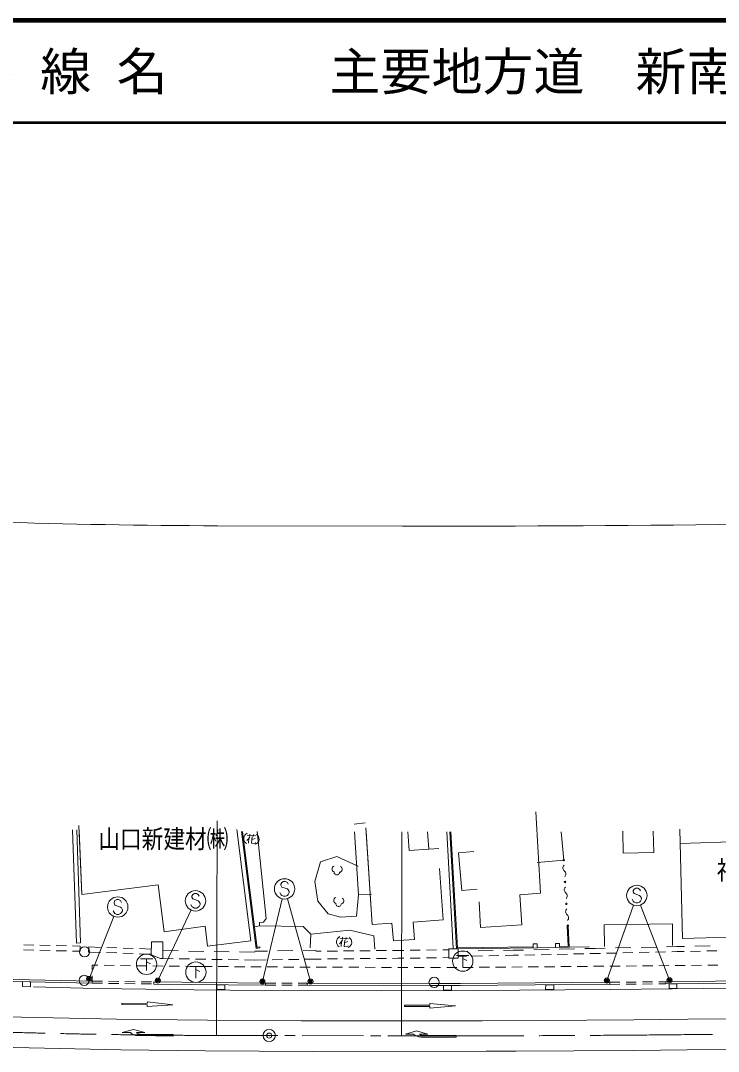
# Model space of a CAD drawing. Units: millimetres, scale not verified. Extents: x 40000 to 680000, y 20000 to 380000.
# Drawn here: x 185948 to 254367, y 278889 to 380000 of the extents above; entities that cross this region are included whole.
import ezdxf
from ezdxf.enums import TextEntityAlignment as Align

# ---------------------------------------------------------------- set-up
doc = ezdxf.new("R2010")
doc.units = ezdxf.units.MM
doc.header["$LTSCALE"] = 1000
doc.header["$PDMODE"] = 32
doc.header["$PDSIZE"] = 500
doc.linetypes.add('CHAIN', pattern=[18.5, 12, -1.5, 3.5, -1.5])
for name, color, linetype, lineweight in [('M-BGD', 7, 'Continuous', 13), ('M-BGD-EXST', 7, 'Continuous', 13), ('M-BMK', 2, 'Continuous', 13), ('M-BMK-SRVR', 3, 'Continuous', 13), ('M-STR-HTXT', 7, 'Continuous', 13), ('M-STR-STRC', 7, 'Continuous', 13), ('M-TTL', 2, 'Continuous', 140), ('M-TTL-LINE', 7, 'Continuous', 50), ('M-TTL-TXT', 7, 'Continuous', 13)]:
    doc.layers.add(name, color=color, linetype=linetype, lineweight=lineweight)
doc.styles.add('ＭＳ ゴシック', font='')
doc.styles.add('ＭＳ Ｐゴシック', font='')
doc.styles.get('ＭＳ ゴシック').set_extended_font_data('MS Gothic')
doc.styles.get('ＭＳ Ｐゴシック').set_extended_font_data('MS PGothic')

msp = doc.modelspace()

# ---------------------------------------------------------------- linework, layer by layer
at = {"layer": 'M-BGD'}
for p, q in [((205169, 280451), (205210, 301490)), ((218649, 301178), (219733, 301311)), ((191044, 300615), (191418, 289517)), ((191444, 300607), (191817, 289530)), ((209029, 288992), (207610, 300446)), ((209128, 289004), (207711, 300446)), ((210014, 291935), (209127, 300443)), ((218697, 300425), (219089, 294230)), ((223292, 280416), (223330, 300416)), ((223921, 300415), (224042, 298591)), ((225860, 300412), (225973, 298719)), ((228375, 288990), (227740, 300412)), ((228678, 288933), (228040, 300412)), ((228773, 289035), (228140, 300412)), ((239200, 297652), (238959, 300439)), ((245043, 298336), (245003, 300477)), ((248027, 298405), (247978, 300502)), ((250857, 289974), (250601, 300702)), ((208114, 299564), (208334, 299776)), ((208160, 300114), (209027, 300037)), ((208335, 299777), (208294, 299317)), ((208334, 299776), (208437, 299943)), ((208433, 300205), (208416, 300005)), ((208640, 299922), (208589, 299345)), ((208589, 299345), (208613, 299286)), ((208617, 299664), (208947, 299780)), ((208761, 299973), (208779, 300174)), ((208962, 299286), (208969, 299369)), ((250619, 299267), (258514, 299547)), ((208613, 299286), (208929, 299258)), ((208929, 299258), (208962, 299286)), ((225973, 298719), (224042, 298591)), ((225973, 298719), (226971, 298786)), ((228900, 298370), (230394, 298499)), ((229218, 294684), (228900, 298370)), ((245043, 298336), (248027, 298405)), ((214802, 295540), (215343, 297489)), ((215343, 297489), (216952, 298016)), ((216952, 298016), (218533, 297293)), ((218533, 297293), (219060, 297064)), ((236609, 297429), (239200, 297652)), ((227397, 291789), (227021, 296816)), ((215106, 293619), (214802, 295540)), ((219089, 294230), (220356, 294310)), ((229218, 294684), (230712, 294813)), ((216113, 292385), (215106, 293619)), ((219089, 294230), (218875, 292147)), ((231033, 291056), (230897, 293566)), ((217323, 292058), (216113, 292385)), ((208929, 291115), (209369, 291209)), ((209763, 291549), (209358, 291525)), ((209358, 291525), (209369, 291209)), ((209369, 291209), (213660, 291131)), ((210014, 291935), (209763, 291549)), ((218875, 292147), (217323, 292058)), ((227397, 291789), (224445, 291568)), ((239651, 291218), (239551, 291214)), ((239624, 289198), (239551, 291214)), ((239727, 289101), (239651, 291218)), ((243164, 291299), (249865, 291399)), ((243186, 289167), (243164, 291299)), ((249865, 291399), (249876, 289268)), ((213660, 291131), (214411, 290375)), ((214411, 290375), (214343, 289052)), ((214411, 290375), (218220, 290774)), ((218220, 290774), (220572, 290233)), ((220572, 290233), (220674, 288926)), ((266326, 290343), (250857, 289974)), ((187247, 289321), (186247, 289346)), ((188846, 289281), (187846, 289306)), ((190446, 289241), (189446, 289266)), ((191796, 289208), (191045, 289227)), ((191796, 289208), (191783, 288708)), ((217201, 289441), (217421, 289653)), ((217247, 289990), (218114, 289914)), ((217422, 289654), (217381, 289193)), ((217421, 289653), (217524, 289819)), ((217520, 290081), (217503, 289881)), ((217727, 289799), (217676, 289221)), ((217676, 289221), (217700, 289163)), ((217704, 289540), (218034, 289657)), ((217848, 289849), (217866, 290051)), ((218049, 289162), (218056, 289245)), ((238789, 289177), (239624, 289198)), ((251061, 289190), (250291, 289173)), ((253560, 289246), (252061, 289212)), ((187238, 288821), (186238, 288846)), ((188837, 288781), (187837, 288806)), ((190437, 288742), (189437, 288766)), ((191783, 288708), (191036, 288727)), ((192616, 288632), (192632, 289131)), ((193778, 288593), (192616, 288632)), ((193795, 289093), (192632, 289131)), ((195377, 288541), (194378, 288574)), ((195394, 289040), (194394, 289073)), ((196976, 288488), (195977, 288521)), ((196993, 288988), (195993, 289020)), ((198739, 288430), (197576, 288468)), ((198755, 288929), (197593, 288968)), ((201412, 288743), (199895, 288769)), ((203912, 288700), (202412, 288726)), ((206411, 288657), (204911, 288683)), ((208928, 288614), (207411, 288640)), ((210151, 288736), (208900, 288714)), ((209029, 288992), (209402, 289033)), ((209116, 289102), (209391, 289132)), ((209402, 289033), (209391, 289132)), ((212650, 288778), (211151, 288752)), ((214901, 288816), (213650, 288795)), ((215420, 288720), (214908, 288716)), ((217020, 288735), (216020, 288726)), ((218620, 288749), (217620, 288740)), ((217700, 289163), (218017, 289135)), ((218017, 289135), (218049, 289162)), ((220220, 288764), (219220, 288755)), ((221820, 288778), (220820, 288769)), ((222932, 288788), (222420, 288784)), ((223534, 288797), (222932, 288788)), ((225134, 288818), (224134, 288805)), ((226734, 288840), (225734, 288827)), ((227937, 288857), (227334, 288848)), ((228678, 288933), (236602, 289046)), ((228773, 289035), (236201, 289140)), ((229797, 288717), (228837, 288696)), ((229653, 288213), (228839, 288196)), ((231253, 288247), (230253, 288226)), ((232297, 288770), (230797, 288738)), ((232852, 288281), (231853, 288260)), ((234256, 288811), (233296, 288791)), ((234267, 288311), (233452, 288294)), ((235265, 288834), (234256, 288811)), ((234776, 288323), (234267, 288311)), ((236376, 288358), (235376, 288336)), ((237764, 288890), (236265, 288856)), ((237975, 288394), (236976, 288372)), ((238392, 289067), (239727, 289101)), ((239575, 288430), (238575, 288408)), ((240264, 288946), (238764, 288912)), ((239727, 289101), (241687, 289144)), ((241175, 288466), (240175, 288444)), ((242272, 288991), (241263, 288968)), ((242284, 288491), (241774, 288479)), ((243282, 289014), (242272, 288991)), ((242794, 288502), (242284, 288491)), ((244393, 288539), (243394, 288516)), ((245782, 289070), (244282, 289036)), ((245993, 288575), (244993, 288552)), ((247593, 288611), (246593, 288589)), ((248281, 289127), (246782, 289093)), ((249192, 288648), (248192, 288625)), ((250291, 289173), (249281, 289150)), ((250302, 288673), (249792, 288661)), ((251022, 288689), (250302, 288673)), ((252622, 288724), (251622, 288702)), ((254221, 288760), (253222, 288738)), ((193526, 287342), (192970, 287350)), ((192970, 287350), (192972, 286906)), ((195126, 287320), (194126, 287334)), ((196726, 287297), (195726, 287311)), ((198325, 287274), (197326, 287288)), ((199925, 287252), (198925, 287266)), ((200909, 287981), (199903, 287998)), ((201525, 287239), (200525, 287246)), ((202509, 287954), (201509, 287971)), ((203125, 287226), (202125, 287234)), ((204109, 287927), (203109, 287944)), ((204725, 287213), (203725, 287221)), ((205709, 287899), (204709, 287916)), ((206325, 287201), (205325, 287209)), ((207309, 287872), (206309, 287889)), ((207925, 287188), (206925, 287196)), ((208915, 287845), (207908, 287862)), ((209525, 287176), (208525, 287184)), ((210015, 287863), (208915, 287845)), ((211125, 287168), (210125, 287171)), ((211615, 287890), (210615, 287873)), ((212725, 287162), (211725, 287166)), ((213215, 287917), (212215, 287900)), ((214325, 287156), (213325, 287160)), ((214915, 287946), (213815, 287927)), ((215428, 287950), (214915, 287946)), ((217028, 287965), (216028, 287956)), ((218628, 287979), (217628, 287970)), ((220228, 287994), (219228, 287985)), ((221828, 288008), (220828, 287999)), ((222941, 288018), (222428, 288014)), ((223540, 288027), (222941, 288018)), ((225140, 288048), (224140, 288035)), ((226739, 288070), (225739, 288057)), ((227938, 288087), (227339, 288078)), ((233525, 287157), (232525, 287148)), ((235125, 287171), (234125, 287162)), ((236725, 287185), (235725, 287176)), ((238325, 287199), (237325, 287190)), ((239925, 287213), (238925, 287204)), ((241524, 287227), (240525, 287218)), ((243124, 287241), (242124, 287232)), ((244724, 287256), (243724, 287246)), ((246324, 287273), (245324, 287262)), ((247924, 287289), (246924, 287279)), ((249524, 287305), (248524, 287295)), ((251124, 287321), (250124, 287311)), ((252724, 287337), (251724, 287327)), ((254324, 287353), (253324, 287343)), ((192975, 286306), (192978, 285786)), ((215925, 287150), (214925, 287154)), ((217525, 287144), (216525, 287148)), ((219125, 287138), (218125, 287142)), ((220725, 287132), (219725, 287136)), ((222325, 287126), (221325, 287130)), ((223213, 287123), (222925, 287124)), ((223925, 287124), (223213, 287123)), ((225525, 287125), (224525, 287124)), ((227125, 287127), (226125, 287126)), ((228725, 287129), (227725, 287128)), ((230325, 287131), (229325, 287129)), ((231925, 287143), (230925, 287134)), ((182954, 285801), (192975, 285586)), ((182958, 286001), (192979, 285786)), ((192975, 285586), (192978, 285786)), ((192975, 285586), (193975, 285571)), ((192978, 285786), (193978, 285771)), ((194575, 285562), (195575, 285547)), ((194578, 285762), (195577, 285747)), ((196174, 285539), (197174, 285524)), ((196177, 285739), (197177, 285724)), ((197774, 285515), (198774, 285500)), ((197777, 285715), (198777, 285700)), ((199003, 285497), (199006, 285697)), ((199003, 285497), (209966, 285395)), ((199005, 285697), (209968, 285595)), ((209966, 285395), (209968, 285595)), ((209966, 285595), (210966, 285594)), ((209966, 285395), (210966, 285394)), ((211566, 285594), (212566, 285593)), ((211566, 285394), (212566, 285393)), ((213166, 285593), (214030, 285593)), ((213166, 285393), (214030, 285393)), ((214030, 285393), (214030, 285593)), ((243716, 285666), (244716, 285675)), ((243718, 285466), (243717, 285666)), ((243718, 285466), (244718, 285475)), ((245316, 285681), (246316, 285691)), ((245318, 285481), (246318, 285491)), ((246916, 285696), (247916, 285706)), ((246918, 285496), (247918, 285506)), ((248516, 285712), (249205, 285718)), ((248518, 285512), (249207, 285518)), ((249207, 285518), (249205, 285718)), ((200869, 283471), (198366, 283290)), ((198366, 283290), (198368, 283440)), ((198374, 283740), (198371, 283590)), ((200869, 283471), (198374, 283740)), ((228578, 283364), (226078, 283587)), ((226078, 283587), (226078, 283437)), ((228578, 283364), (226078, 283137)), ((226078, 283137), (226078, 283287)), ((195913, 280756), (196713, 280746)), ((200909, 280392), (197423, 280437)), ((197668, 280583), (200911, 280542)), ((200909, 280392), (200911, 280542)), ((223671, 280590), (224471, 280589)), ((228671, 280285), (225185, 280288)), ((225428, 280438), (228671, 280435)), ((228671, 280285), (228671, 280435))]:
    msp.add_line(p, q, dxfattribs=at)
at = {"layer": 'M-BGD', "color": 5}
for p, q in [((191817, 289530), (191418, 289517)), ((236197, 289440), (236597, 289446)), ((236202, 289040), (236197, 289440)), ((236602, 289046), (236597, 289446)), ((238382, 289467), (238781, 289477)), ((238392, 289067), (238382, 289467)), ((238792, 289077), (238781, 289477)), ((199885, 288292), (199903, 288102)), ((236602, 289046), (238392, 289067))]:
    msp.add_line(p, q, dxfattribs=at)
at = {"layer": 'M-BGD'}
for points in [[(236455, 302376), (236925, 294403), (234913, 294259), (235081, 291304), (231033, 291056)], [(200009, 290627), (199434, 295221), (191935, 294268), (191665, 301058)], [(200009, 290627), (199434, 295221), (191935, 294268), (191683, 300602)], [(207136, 300661), (208530, 289735), (204274, 289215)], [(222514, 289736), (222349, 291459), (220408, 291349), (219812, 300829)], [(222514, 289736), (222349, 291459), (220408, 291349), (219837, 300423)], [(224445, 291568), (224556, 289857), (222494, 289724)], [(200009, 290627), (204045, 291156), (204274, 289215)], [(214030, 285393), (226216, 285345), (229082, 285350), (236410, 285412), (243718, 285466)], [(214031, 285593), (226217, 285545), (229081, 285550), (236409, 285612), (243717, 285666)], [(249205, 285718), (258960, 285827), (263870, 285910)], [(249207, 285518), (258963, 285627), (263873, 285710)], [(198368, 283440), (195869, 283484), (195871, 283634), (198371, 283590)], [(226078, 283287), (223578, 283285), (223578, 283435), (226078, 283437)], [(195913, 280756), (197017, 281042), (198113, 280728), (197313, 280738)], [(223671, 280590), (224772, 280889), (225871, 280588), (225071, 280589)]]:
    msp.add_lwpolyline(points, dxfattribs=at)
for points in [[(199903, 287998), (199675, 287996), (198736, 288360), (198778, 289641), (199886, 289642)], [(228839, 288034), (228837, 288935), (227937, 288933), (227939, 288032)], [(186118, 285256), (186907, 285229), (186923, 285701), (186134, 285728)], [(205176, 284966), (205967, 284956), (205972, 285416), (205182, 285425)], [(227404, 284897), (228184, 284891), (228188, 285346), (227407, 285352)], [(237428, 284962), (238219, 284954), (238223, 285416), (237433, 285424)], [(249529, 285055), (250307, 285058), (250305, 285512), (249527, 285509)]]:
    msp.add_lwpolyline(points, close=True, dxfattribs=at)
for centre, radius in [((239200, 297652), 75), ((239334, 295507), 75), ((239468, 293361), 75), ((239602, 291216), 75), ((192222, 288658), 500), ((192222, 288658), 500), ((192174, 285855), 500), ((192174, 285855), 500), ((226489, 285661), 500), ((226489, 285661), 500)]:
    msp.add_circle(centre, radius, dxfattribs=at)
for centre, radius, start, end in [((208397, 299757), 567, 113.03415, 236.88918), ((208763, 299725), 567, 293.03415, 56.88918), ((216782, 296788), 299, 108.41003, 252.24347), ((216955, 296464), 267, 171.49026, 358.43307), ((217182, 296753), 299, 277.67986, 61.5133), ((239516, 296883), 393, 136.5692, 230.58301), ((239017, 296276), 393, 316.5692, 50.58301), ((239650, 294738), 393, 136.5692, 230.58301), ((239151, 294131), 393, 316.5692, 50.58301), ((216949, 293695), 299, 108.41003, 252.24347), ((217122, 293370), 267, 171.49026, 358.43307), ((217349, 293660), 299, 277.67986, 61.5133), ((239784, 292592), 393, 136.5692, 230.58301), ((239285, 291985), 393, 316.5692, 50.58301), ((217484, 289633), 567, 113.03415, 236.88918), ((217850, 289601), 567, 293.03415, 56.88918), ((197436, 281436), 1000, 223.68978, 269.26279), ((197675, 281083), 500, 223.68978, 269.26279), ((225186, 281288), 1000, 224.36857, 269.94158), ((225429, 280938), 500, 224.36857, 269.94159)]:
    msp.add_arc(centre, radius, start, end, dxfattribs=at)
at = {"layer": 'M-BGD-EXST'}
for p, q in [((228704, 288300), (229904, 288300)), ((228704, 288300), (229904, 288300)), ((229304, 288300), (229304, 287150)), ((229304, 288300), (229304, 287150)), ((197698, 287982), (198898, 287982)), ((197698, 287982), (198898, 287982)), ((198298, 287982), (198298, 286832)), ((198298, 287982), (198298, 286832)), ((198298, 287682), (198698, 287482)), ((198298, 287682), (198698, 287482)), ((202532, 287210), (203732, 287210)), ((202532, 287210), (203732, 287210)), ((203132, 287210), (203132, 286060)), ((203132, 287210), (203132, 286060)), ((229304, 288000), (229704, 287800)), ((229304, 288000), (229704, 287800)), ((203132, 286910), (203532, 286710)), ((203132, 286910), (203532, 286710))]:
    msp.add_line(p, q, dxfattribs=at)
for centre in [(198298, 287432), (198298, 287432), (229304, 287750), (229304, 287750), (203132, 286660), (203132, 286660)]:
    msp.add_circle(centre, 1000, dxfattribs=at)
at = {"layer": 'M-BMK'}
for p, q in [((205169, 280451), (211169, 280439)), ((211869, 280438), (212869, 280436)), ((213569, 280435), (219569, 280423)), ((220269, 280422), (221269, 280420)), ((221969, 280418), (223292, 280416))]:
    msp.add_line(p, q, dxfattribs=at)
at = {"layer": 'M-BMK', "linetype": 'CHAIN'}
for centre, radius, start, end in [((206606, 1030449), 750000, 266.2748, 269.89027), ((227697, 2580412), 2300000, 269.89026, 271.69429)]:
    msp.add_arc(centre, radius, start, end, dxfattribs=at)
at = {"layer": 'M-BMK-SRVR'}
msp.add_circle((210329, 280441), 600, dxfattribs=at)
msp.add_point((210329, 280441), dxfattribs=at)
at = {"layer": 'M-STR-HTXT'}
for p, q in [((205265, 330451), (223388, 330416)), ((209657, 285747), (211597, 293853)), ((214369, 285758), (212102, 293862)), ((243432, 285838), (246037, 293231)), ((249574, 285861), (246735, 293231)), ((199402, 285830), (202673, 292760)), ((192665, 285998), (195101, 292127))]:
    msp.add_line(p, q, dxfattribs=at)
for centre, radius in [((192665, 285998), 150), ((192665, 285998), 120), ((192665, 285998), 90), ((192665, 285998), 60), ((192665, 285998), 30), ((192665, 285998), 20), ((199402, 285830), 150), ((199402, 285830), 120), ((199402, 285830), 90), ((199402, 285830), 60), ((199402, 285830), 30), ((199402, 285830), 20), ((209657, 285747), 150), ((209657, 285747), 120), ((209657, 285747), 90), ((209657, 285747), 60), ((209657, 285747), 30), ((209657, 285747), 20), ((214369, 285758), 150), ((214369, 285758), 120), ((214369, 285758), 90), ((214369, 285758), 60), ((214369, 285758), 30), ((214369, 285758), 20), ((243432, 285838), 150), ((243432, 285838), 120), ((243432, 285838), 90), ((243432, 285838), 60), ((243432, 285838), 30), ((243432, 285838), 20), ((249574, 285861), 150), ((249574, 285861), 120), ((249574, 285861), 90), ((249574, 285861), 60), ((249574, 285861), 30), ((249574, 285861), 20)]:
    msp.add_circle(centre, radius, dxfattribs=at)
for centre, radius, start, end in [((206606, 1030449), 700000, 266.2748, 269.89027), ((227697, 2580412), 2250000, 269.89026, 271.69429)]:
    msp.add_arc(centre, radius, start, end, dxfattribs=at)
for p in [(192665, 285998), (199402, 285830), (209657, 285747), (214369, 285758), (243432, 285838), (249574, 285861)]:
    msp.add_point(p, dxfattribs=at)
at = {"layer": 'M-STR-STRC'}
for p, q in [((211559, 295466), (211468, 295285)), ((211468, 295285), (211468, 295194)), ((211740, 295557), (211559, 295466)), ((211922, 295557), (211740, 295557)), ((212104, 295466), (211922, 295557)), ((212195, 295285), (212104, 295466)), ((202824, 294293), (202733, 294111)), ((203005, 294384), (202824, 294293)), ((203187, 294384), (203005, 294384)), ((203369, 294293), (203187, 294384)), ((203460, 294111), (203369, 294293)), ((211468, 294285), (211377, 294466)), ((211468, 295194), (211559, 295012)), ((211559, 294194), (211468, 294285)), ((211559, 295012), (212104, 294830)), ((212104, 294830), (212195, 294739)), ((212195, 294285), (212104, 294194)), ((212195, 294739), (212286, 294557)), ((212286, 294466), (212195, 294285)), ((212286, 294557), (212286, 294466)), ((246097, 294814), (246007, 294632)), ((246007, 294632), (246007, 294541)), ((246007, 294541), (246097, 294360)), ((246279, 294905), (246097, 294814)), ((246097, 294360), (246643, 294178)), ((246461, 294905), (246279, 294905)), ((246643, 294814), (246461, 294905)), ((246734, 294632), (246643, 294814)), ((195196, 293687), (195105, 293506)), ((195105, 293506), (195105, 293415)), ((195105, 293415), (195196, 293233)), ((195378, 293778), (195196, 293687)), ((195196, 293233), (195741, 293051)), ((195560, 293778), (195378, 293778)), ((195741, 293687), (195560, 293778)), ((195832, 293506), (195741, 293687)), ((202733, 293111), (202642, 293293)), ((202733, 294111), (202733, 294020)), ((202733, 294020), (202824, 293838)), ((202824, 293838), (203369, 293656)), ((203369, 293656), (203460, 293565)), ((203460, 293565), (203551, 293384)), ((203551, 293293), (203460, 293111)), ((203551, 293384), (203551, 293293)), ((211740, 294103), (211559, 294194)), ((211922, 294103), (211740, 294103)), ((212104, 294194), (211922, 294103)), ((246007, 293632), (245916, 293814)), ((246097, 293541), (246007, 293632)), ((246279, 293450), (246097, 293541)), ((246461, 293450), (246279, 293450)), ((246643, 293541), (246461, 293450)), ((246643, 294178), (246734, 294087)), ((246734, 293632), (246643, 293541)), ((246734, 294087), (246825, 293905)), ((246825, 293814), (246734, 293632)), ((246825, 293905), (246825, 293814)), ((195105, 292506), (195014, 292687)), ((195196, 292415), (195105, 292506)), ((195378, 292324), (195196, 292415)), ((195560, 292324), (195378, 292324)), ((195741, 292415), (195560, 292324)), ((195741, 293051), (195832, 292960)), ((195832, 292506), (195741, 292415)), ((195832, 292960), (195923, 292778)), ((195923, 292687), (195832, 292506)), ((195923, 292778), (195923, 292687)), ((202824, 293020), (202733, 293111)), ((203005, 292929), (202824, 293020)), ((203187, 292929), (203005, 292929)), ((203369, 293020), (203187, 292929)), ((203460, 293111), (203369, 293020)), ((187210, 285206), (192063, 285104))]:
    msp.add_line(p, q, dxfattribs=at)
for points in [[(265713, 285257), (255956, 285095), (243756, 284974), (230424, 284872), (221337, 284835), (210002, 284870), (202921, 284933), (195881, 285020), (192063, 285104)], [(184488, 282268), (195345, 282035), (204256, 281938), (213443, 281873), (231201, 281897)], [(231201, 281897), (236978, 281906), (241475, 281940), (246075, 281985), (251365, 282037), (255912, 282089), (260097, 282170)], [(182258, 279347), (195766, 279026), (204052, 278953), (214626, 278889), (231594, 278898)], [(231594, 278898), (234502, 278902), (240205, 278935), (246093, 278986), (251319, 279045), (257280, 279098)]]:
    msp.add_lwpolyline(points, dxfattribs=at)
for centre in [(211831, 294830), (203096, 293656), (246370, 294178), (195469, 293051)]:
    msp.add_circle(centre, 1000, dxfattribs=at)
at = {"layer": 'M-TTL'}
msp.add_line((680000, 380000), (40000, 380000), dxfattribs=at)
at = {"layer": 'M-TTL-LINE'}
msp.add_line((40000, 370000), (680000, 370000), dxfattribs=at)

# ---------------------------------------------------------------- texts
at = {"layer": 'M-BGD', "style": 'ＭＳ Ｐゴシック', "width": 0.85}
for s, p in [('山口新建材㈱', (193567, 298266)), ('神田米穀店', (254224, 295196))]:
    msp.add_text(s, height=1833, dxfattribs=at).set_placement(p, align=Align.BOTTOM_LEFT)
at = {"layer": 'M-TTL-TXT', "style": 'ＭＳ ゴシック'}
for s, p in [('路 線 名', (180380, 375000)), ('主要地方道\u3000新南陽津和野線', (216234, 375000))]:
    msp.add_text(s, height=3666, dxfattribs=at).set_placement(p, align=Align.MIDDLE_LEFT)

doc.saveas('drawing.dxf')
